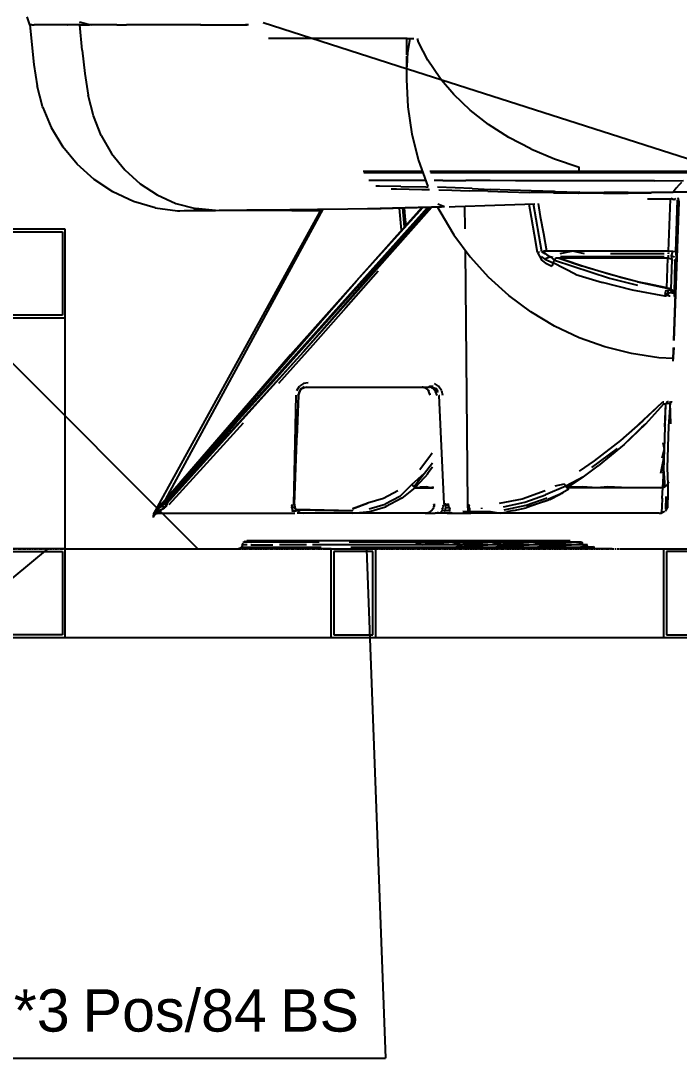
# Model space of a CAD drawing. Header units: millimetres. Extents: x -57554 to 16546, y 2142 to 98430.
# Drawn here: x -46419 to -45677, y 22151 to 23319 of the extents above; entities that cross this region are included whole.
import ezdxf

# ---------------------------------------------------------------- set-up
doc = ezdxf.new("R2010")
doc.units = ezdxf.units.MM
doc.linetypes.add('DXK_LINE_DOT3', pattern=[5.9187, 2.979, -0.9799, 0.9799, -0.9799])
doc.layers.add('S-Z2-A_TEXTUAL_ANNOTATION', color=7, linetype='Continuous')
doc.styles.add('Arial', font='ARIAL.TTF', dxfattribs={"height": 0.2})

msp = doc.modelspace()

# ---------------------------------------------------------------- linework, layer by layer
at = {"color": 2, "linetype": 'Continuous'}
for p, q in [((-46409.3, 23314.7), (-46412.1, 23323.8)), ((-46409.3, 23314.7), (-46404.8, 23270)), ((-46409.3, 23314.7), (-46409, 23314.7)), ((-46409.3, 23314.7), (-46408.7, 23314.7)), ((-46408.7, 23314.7), (-46409, 23314.7)), ((-46407.1, 23314.7), (-46408.7, 23314.7)), ((-46407.1, 23314.7), (-46404.3, 23314.8)), ((-46400.2, 23314.8), (-46404.3, 23314.8)), ((-46394.6, 23314.8), (-46400.2, 23314.8)), ((-46387.3, 23314.8), (-46394.6, 23314.8)), ((-46378.1, 23314.8), (-46387.3, 23314.8)), ((-46366.6, 23314.8), (-46378.1, 23314.8)), ((-46367.1, 23314.8), (-46366.6, 23314.8)), ((-46352.7, 23314.8), (-46366.6, 23314.8)), ((-46342.1, 23314.7), (-46353.1, 23317.9)), ((-46353.1, 23317.9), (-46340.1, 23314.7)), ((-46352.7, 23314.8), (-46342.1, 23314.7)), ((-46350.4, 23286.2), (-46352.7, 23314.8)), ((-46328.6, 23314.7), (-46342.1, 23314.7)), ((-46320.4, 23314.7), (-46328.6, 23314.7)), ((-46311, 23314.7), (-46320.4, 23314.7)), ((-46311.1, 23314.7), (-46311, 23314.7)), ((-46311, 23314.7), (-46300.1, 23314.7)), ((-46287.5, 23314.7), (-46300.1, 23314.7)), ((-46273, 23314.7), (-46287.5, 23314.7)), ((-46256.5, 23314.7), (-46273, 23314.7)), ((-46238.1, 23314.7), (-46256.5, 23314.7)), ((-46217, 23314.7), (-46238.1, 23314.7)), ((-46216.4, 23314.7), (-46217, 23314.7)), ((-46217, 23314.7), (-46192.8, 23314.7)), ((-46192.8, 23314.7), (-46164.4, 23314.7)), ((-46162.9, 23314.7), (-46166.1, 23314.7)), ((-45983.9, 23265), (-46146.4, 23317.1)), ((-46091.8, 23299.6), (-46140.2, 23299.6)), ((-45983.9, 23299.6), (-46091.6, 23299.6)), ((-45984.5, 23299.6), (-45984.5, 23281.1)), ((-45983.5, 23299.6), (-45976.3, 23299.6)), ((-45983, 23284.2), (-45980.7, 23299.6)), ((-45971, 23295.5), (-45972.4, 23299.6)), ((-46350.4, 23286.2), (-46347.3, 23260)), ((-45960.5, 23275), (-45971, 23295.5)), ((-45984.5, 23279.4), (-45984.5, 23265.3)), ((-45983.8, 23267.7), (-45983, 23284.2)), ((-45947.3, 23255.2), (-45960.5, 23275)), ((-46404.8, 23270), (-46401, 23246.2)), ((-45984.5, 23265.2), (-45984.5, 23253.3)), ((-45547.2, 23125.1), (-45983.7, 23264.9)), ((-46347.3, 23260), (-46343.3, 23235.7)), ((-45984.5, 23253.3), (-45983, 23222.4)), ((-45945.2, 23252.7), (-45947.3, 23255.2)), ((-45931.4, 23236.5), (-45945.1, 23252.6)), ((-46394.8, 23222.8), (-46401, 23246.2)), ((-46337.6, 23212.2), (-46343.3, 23235.7)), ((-45913, 23218.9), (-45931.4, 23236.5)), ((-46394.5, 23221.9), (-46394.8, 23222.8)), ((-46394.5, 23221.9), (-46385.1, 23199.1)), ((-45983, 23222.4), (-45978.5, 23191.8)), ((-45892.3, 23202.7), (-45913, 23218.9)), ((-46328.9, 23190.2), (-46337.6, 23212.2)), ((-46385.1, 23199.1), (-46372, 23177.3)), ((-45869.4, 23188), (-45892.3, 23202.7)), ((-46328.9, 23190.2), (-46317, 23169.9)), ((-45978.5, 23191.8), (-45971, 23161.9)), ((-45844.5, 23175), (-45869.4, 23188)), ((-46355.8, 23157.7), (-46372, 23177.3)), ((-46317, 23169.9), (-46302.3, 23151.6)), ((-45844.5, 23175), (-45818, 23163.8)), ((-46336.8, 23140.6), (-46355.8, 23157.7)), ((-45971, 23161.9), (-45960.5, 23132.8)), ((-45818, 23163.8), (-45790.1, 23154.4)), ((-46302.3, 23151.6), (-46285, 23135.9)), ((-45966.6, 23149.6), (-46033.5, 23149.6)), ((-45966, 23148.1), (-46032.6, 23148.1)), ((-45623.6, 23149.6), (-45958.5, 23149.6)), ((-45619, 23148.1), (-45957.8, 23148.1)), ((-45790.1, 23149.6), (-45790.1, 23154.4)), ((-46315.6, 23126.6), (-46336.8, 23140.6)), ((-46285, 23135.9), (-46265.7, 23123.2)), ((-46012.1, 23139.4), (-46027.1, 23139.4)), ((-45991.1, 23139.5), (-46012.1, 23139.4)), ((-45968.3, 23139.4), (-45991.1, 23139.5)), ((-45962.9, 23139.4), (-45968.3, 23139.4)), ((-45943.9, 23139.4), (-45953.5, 23139.4)), ((-45943.9, 23139.4), (-45917.8, 23139.3)), ((-45890.4, 23139.3), (-45917.8, 23139.3)), ((-45861.7, 23139.2), (-45890.4, 23139.3)), ((-45831.9, 23139.1), (-45861.7, 23139.2)), ((-45801.2, 23139.1), (-45831.9, 23139.1)), ((-45769.6, 23139.1), (-45801.2, 23139.1)), ((-45737.6, 23139.2), (-45769.6, 23139.1)), ((-45705.1, 23139.2), (-45737.6, 23139.2)), ((-45705.1, 23139.2), (-45672.4, 23139.3)), ((-45677.4, 23134.5), (-45680.6, 23130.9)), ((-45674.7, 23137.3), (-45677.4, 23134.5)), ((-46292.4, 23115.9), (-46315.6, 23126.6)), ((-46265.7, 23123.2), (-46244.7, 23113.7)), ((-46015, 23133.2), (-46019.1, 23133.2)), ((-45991, 23132.9), (-46015, 23133.2)), ((-46001.8, 23130.1), (-45996.1, 23130)), ((-45996.1, 23130), (-45967.3, 23129.4)), ((-45991, 23132.9), (-45962.8, 23132.2)), ((-45967.3, 23129.4), (-45958.6, 23129.2)), ((-45962.8, 23132.2), (-45960.2, 23132.1)), ((-45960.4, 23132.5), (-45960.5, 23132.8)), ((-45929.7, 23131.1), (-45949.7, 23131.8)), ((-45948.3, 23128.9), (-45933.5, 23128.5)), ((-45933.5, 23128.5), (-45914.2, 23127.9)), ((-45910.8, 23130.3), (-45929.7, 23131.1)), ((-45893.2, 23127.3), (-45914.2, 23127.9)), ((-45910.8, 23130.3), (-45890.3, 23129.5)), ((-45893.2, 23127.3), (-45870.6, 23126.6)), ((-45868.2, 23128.6), (-45890.3, 23129.5)), ((-45870.6, 23126.6), (-45845.9, 23126.1)), ((-45844.1, 23127.7), (-45868.2, 23128.6)), ((-45819.1, 23125.6), (-45845.9, 23126.1)), ((-45817.8, 23127), (-45844.1, 23127.7)), ((-45790.9, 23125.3), (-45823.1, 23127.1)), ((-45819.1, 23125.6), (-45790.9, 23125.3)), ((-45817.8, 23127), (-45790.9, 23125.3)), ((-45817.8, 23127), (-45790, 23126.4)), ((-45790.9, 23125.3), (-45790.4, 23125.3)), ((-45762.5, 23125.3), (-45790.9, 23125.3)), ((-45789.6, 23126.4), (-45790, 23126.4)), ((-45790, 23126.4), (-45762, 23126)), ((-45762.5, 23125.3), (-45735, 23125.4)), ((-45734.7, 23125.9), (-45762, 23126)), ((-45735, 23125.4), (-45708.8, 23125.6)), ((-45734.7, 23125.9), (-45708.7, 23126)), ((-45684.2, 23126), (-45708.8, 23125.6)), ((-45684.2, 23126.3), (-45708.7, 23126)), ((-45708.7, 23126), (-45684.2, 23126.2)), ((-45680.6, 23130.9), (-45684.2, 23126.3)), ((-45646.1, 23127.1), (-45684.2, 23126.3)), ((-45646.1, 23126.9), (-45684.2, 23126)), ((-46268, 23108.8), (-46292.4, 23115.9)), ((-46244.7, 23113.7), (-46222.6, 23107.8)), ((-45949.4, 23113.3), (-45941.7, 23110.3)), ((-45930, 23110.1), (-45885, 23111.6)), ((-45918.6, 23084.9), (-45918.8, 23110.5)), ((-45885, 23111.6), (-45840.2, 23113.2)), ((-45843.9, 23097.7), (-45846.6, 23113)), ((-45832.2, 23059.3), (-45841.6, 23113.2)), ((-45836.4, 23113.4), (-45833.9, 23099.1)), ((-45687.3, 23118.4), (-45712.9, 23118.4)), ((-45688, 23098.9), (-45687.3, 23118.4)), ((-45686.9, 23119.5), (-45683.7, 23118.2)), ((-45686.9, 23119.5), (-45682.5, 23118.1)), ((-45683.7, 23118.2), (-45684.8, 23118.3)), ((-45682.5, 23118.1), (-45683.7, 23118.2)), ((-45683.4, 22959.3), (-45677.9, 23117.2)), ((-45683.1, 22959.3), (-45677.4, 23114.9)), ((-45682.9, 22959.3), (-45677.4, 23114.9)), ((-45682.5, 23118.1), (-45681, 23119.7)), ((-45681.5, 23118), (-45682.5, 23118.1)), ((-45681.2, 23059), (-45679.1, 23117.7)), ((-45679.1, 23117.7), (-45678.2, 23117.4)), ((-45679.1, 23117.7), (-45679, 23117.7)), ((-45679, 23117.7), (-45678.2, 23117.4)), ((-45677.4, 23114.9), (-45678.4, 23119.8)), ((-45677.7, 23115.9), (-45677.8, 23117.1)), ((-46080.8, 23107), (-46269.5, 22764.6)), ((-46269.2, 22765), (-45960.9, 23109.2)), ((-46268, 23108.8), (-46242.7, 23105.4)), ((-46255.9, 22780.6), (-46078.6, 23107.1)), ((-46242.7, 23105.4), (-46240, 23105.4)), ((-46240, 23105.4), (-46232.9, 23105.5)), ((-46225, 23105.5), (-46235.2, 23105.4)), ((-46232.9, 23105.5), (-46221.5, 23105.6)), ((-46211.8, 23105.5), (-46225, 23105.5)), ((-46199.9, 23105.5), (-46222.6, 23107.8)), ((-46221.5, 23105.6), (-46199.9, 23105.5)), ((-46199.9, 23105.5), (-46166.4, 23106.2)), ((-46192.2, 23105.6), (-46195.8, 23105.6)), ((-46169.8, 23105.6), (-46192.2, 23105.6)), ((-46143.7, 23105.5), (-46169.8, 23105.6)), ((-46166.4, 23106.2), (-46143.2, 23106.4)), ((-46164.6, 23106.3), (-46136.1, 23106.5)), ((-46114, 23105.3), (-46143.7, 23105.5)), ((-46143.2, 23106.4), (-46116, 23106.7)), ((-46136.1, 23106.5), (-46103.8, 23106.8)), ((-46136.1, 23106.5), (-46116, 23106.7)), ((-46116, 23106.7), (-46085.1, 23107)), ((-46081.9, 23105.1), (-46114, 23105.3)), ((-46103.8, 23106.8), (-46085.1, 23107)), ((-46100.8, 22946.6), (-45956.1, 23109.4)), ((-45958.1, 23109.3), (-46100.8, 22946.6)), ((-46085.1, 23107), (-46050.7, 23107.4)), ((-46050.7, 23107.4), (-46013.2, 23108.1)), ((-45966.4, 23109.1), (-46041.2, 23026.3)), ((-46041.2, 23026.3), (-45967.4, 23109.1)), ((-46028.6, 23107.9), (-45986.3, 23108.9)), ((-46028.6, 23107.9), (-46013.2, 23108.1)), ((-46027.6, 23033.3), (-45960.8, 23109.2)), ((-46013.2, 23108.1), (-45972.8, 23108.9)), ((-45990.2, 23083.5), (-45992.5, 23108.5)), ((-45986.9, 23087.2), (-45988.8, 23108.6)), ((-45987.3, 23108.6), (-45986.4, 23098.9)), ((-45986.4, 23098.9), (-45985.5, 23088.8)), ((-45986.3, 23108.9), (-45941.7, 23110.1)), ((-45972.8, 23108.9), (-45945.2, 23109.7)), ((-45949.6, 23109.6), (-45947.3, 23104.8)), ((-45947.3, 23104.8), (-45931.4, 23078.3)), ((-45936.7, 23109.9), (-45930, 23110.1)), ((-45833.9, 23099.1), (-45830.4, 23079.7)), ((-45688.6, 23079.3), (-45688, 23098.9)), ((-45840.4, 23078.1), (-45843.9, 23097.7)), ((-46369.5, 23084.6), (-46469.5, 23084.6)), ((-46466.5, 23081.6), (-46372.5, 23081.6)), ((-46372.5, 23081.6), (-46372.5, 22987.6)), ((-46369.5, 22984.6), (-46369.5, 23084.6)), ((-45931.4, 23078.3), (-45913, 23053.5)), ((-45836.9, 23058.5), (-45840.4, 23078.1)), ((-45830.4, 23079.7), (-45826.9, 23060.3)), ((-45689.3, 23059.7), (-45688.6, 23079.3)), ((-45915.7, 22774.2), (-45918.3, 23060.6)), ((-45913, 23053.5), (-45892.3, 23030.6)), ((-45834.6, 23058.9), (-45836.9, 23058.5)), ((-45836.9, 23058.5), (-45832.5, 23050.2)), ((-45833, 23054), (-45828.6, 23051)), ((-45826.9, 23060.3), (-45832.2, 23059.3)), ((-45828.8, 23057.6), (-45832.2, 23059.3)), ((-45832.2, 23059.3), (-45828.1, 23057)), ((-45689.3, 23059.7), (-45830.1, 23059.7)), ((-45828.8, 23057.6), (-45826.4, 23055.6)), ((-45822.5, 23053.6), (-45828.6, 23051)), ((-45826.9, 23060.3), (-45802.3, 23059.7)), ((-45826.4, 23055.6), (-45824.7, 23054.6)), ((-45824.7, 23054.6), (-45822.5, 23053.6)), ((-45819.8, 23052.7), (-45822.5, 23053.6)), ((-45822.5, 23053.6), (-45818, 23049.8)), ((-45816.7, 23052), (-45818, 23049.8)), ((-45690.1, 23052), (-45816.7, 23052)), ((-45779.6, 23040.8), (-45813.1, 23052)), ((-45813.1, 23052), (-45786.3, 23042.8)), ((-45797.1, 23059.7), (-45812, 23056.8)), ((-45694.3, 23053.5), (-45811, 23053.5)), ((-45784, 23056.8), (-45797.1, 23059.7)), ((-45694.4, 23056.8), (-45754.9, 23056.8)), ((-45690.5, 23040.7), (-45690.1, 23052)), ((-45685.2, 23050.6), (-45690.1, 23052)), ((-45689.8, 23054), (-45690, 23052.9)), ((-45689.7, 23055.2), (-45689.8, 23054)), ((-45689.4, 23058.2), (-45689.6, 23056.6)), ((-45684.6, 23059.4), (-45689.3, 23059.7)), ((-45686.1, 23054.7), (-45684.6, 23059.4)), ((-45685.2, 23050.6), (-45686.1, 23054.7)), ((-45686.1, 23054.7), (-45682.8, 23053.3)), ((-45681.2, 23059), (-45684.6, 23059.4)), ((-45679.9, 23058.5), (-45681.2, 23059)), ((-45681.2, 23059), (-45680.8, 23051.3)), ((-45827.7, 23046.3), (-45832.5, 23050.2)), ((-45828.6, 23051), (-45819.5, 23046.6)), ((-45827.7, 23046.3), (-45820.9, 23042.9)), ((-45819.5, 23046.6), (-45820.9, 23042.9)), ((-45819.5, 23046.6), (-45818, 23049.8)), ((-45793.9, 23033.7), (-45819.5, 23046.6)), ((-45818, 23049.8), (-45755.9, 23029.3)), ((-45756.8, 23033.8), (-45786.3, 23042.8)), ((-45745.5, 23030.8), (-45779.6, 23040.8)), ((-45690.9, 23029.5), (-45690.5, 23040.7)), ((-45686.3, 23016.9), (-45685.2, 23050.6)), ((-45680.8, 23051.3), (-45683.4, 23049)), ((-45682.8, 23013.7), (-45681.7, 23047.3)), ((-45681.7, 23047.3), (-45680.8, 23051.3)), ((-45681.7, 23047.3), (-45680.5, 23042.9)), ((-46099.9, 22952), (-46027.6, 23033.3)), ((-46016.5, 23037.4), (-46052.9, 22996.1)), ((-45869.4, 23009.8), (-45892.3, 23030.6)), ((-45793.9, 23033.7), (-45763.6, 23024.6)), ((-45724.5, 23025.4), (-45756.8, 23033.8)), ((-45755.9, 23029.3), (-45724.2, 23021.4)), ((-45745.5, 23030.8), (-45716.8, 23023.8)), ((-45691.2, 23018.3), (-45690.9, 23029.5)), ((-46269.4, 22764.7), (-46041.2, 23026.3)), ((-46041.2, 23026.3), (-46115.3, 22943)), ((-45729.8, 23016.1), (-45763.6, 23024.6)), ((-45714.8, 23023.4), (-45724.5, 23025.4)), ((-45724.5, 23025.4), (-45691.2, 23018.3)), ((-45691.1, 23018.6), (-45714.5, 23023.3)), ((-45691.6, 23017.3), (-45691.1, 23018.6)), ((-45691.6, 23017.3), (-45691.5, 23017.5)), ((-45691.5, 23017.5), (-45691.2, 23018.3)), ((-45688.7, 23017.9), (-45691.2, 23018.3)), ((-45686.3, 23016.9), (-45688.7, 23017.9)), ((-45686.9, 23016.3), (-45688.7, 23017.9)), ((-45686.9, 23016.3), (-45686.3, 23016.9)), ((-45684.3, 23015.5), (-45686.3, 23016.9)), ((-45844.5, 22991.4), (-45869.4, 23009.8)), ((-45693.4, 23009.3), (-45729.8, 23016.1)), ((-45691.9, 23009.3), (-45693.4, 23009.3)), ((-45693.1, 23011.1), (-45692.9, 23012.4)), ((-45693.1, 23011.1), (-45692.9, 23012)), ((-45692.8, 23012.9), (-45692.9, 23012.4)), ((-45692.9, 23012), (-45692.8, 23012.9)), ((-45692.9, 23012.4), (-45692.9, 23012)), ((-45692.9, 23012.4), (-45691.9, 23009.3)), ((-45692.5, 23009.3), (-45692.9, 23012.4)), ((-45692.8, 23012.9), (-45692.3, 23015.1)), ((-45690.5, 23009.2), (-45692.8, 23012.9)), ((-45692, 23016), (-45692.3, 23015.1)), ((-45692.3, 23015.1), (-45690.2, 23015.8)), ((-45692.3, 23015.1), (-45692.2, 23015.4)), ((-45692.2, 23015.4), (-45692, 23016)), ((-45690.2, 23015.8), (-45690.5, 23009.2)), ((-45690.5, 23009.2), (-45689, 23012.7)), ((-45690.2, 23015.8), (-45686.9, 23016.3)), ((-45689, 23012.7), (-45690.2, 23015.8)), ((-45687.7, 23009.1), (-45689.1, 23009.2)), ((-45685.6, 23013), (-45689, 23012.7)), ((-45685.6, 23013), (-45686.9, 23016.3)), ((-45685.6, 23013), (-45683.1, 23012.7)), ((-45682.8, 23013.7), (-45684.3, 23015.5)), ((-45683.1, 23012.7), (-45684.3, 23015.5)), ((-45683.3, 23009.1), (-45682.6, 23009.2)), ((-45683.3, 23009.1), (-45682.8, 23009.2)), ((-45683.1, 23012.7), (-45682.8, 23013.7)), ((-45683.1, 23012.7), (-45682.8, 23009.2)), ((-45681.9, 23011.5), (-45682.8, 23013.7)), ((-45682.8, 23009.2), (-45682.8, 23013.7)), ((-45682.8, 23009.2), (-45682.6, 23009.2)), ((-45682.3, 23012.4), (-45681.9, 23011.5)), ((-45681.9, 23011.5), (-45681.7, 23010.4)), ((-45681.8, 23009.3), (-45681.6, 23009.3)), ((-45681.6, 23009.3), (-45681.7, 23010.4)), ((-45681.7, 23009.3), (-45681.6, 23009.3)), ((-46052.9, 22996.1), (-46090.3, 22953.9)), ((-46469.5, 22984.6), (-46369.5, 22984.6)), ((-46372.5, 22987.6), (-46466.5, 22987.6)), ((-46369.5, 22724.6), (-46369.5, 22984.6)), ((-45818, 22975.5), (-45844.5, 22991.4)), ((-45790.1, 22962.3), (-45818, 22975.5)), ((-45761, 22951.9), (-45790.1, 22962.3)), ((-46269.2, 22765), (-46099.9, 22952)), ((-46099.9, 22952), (-46137.6, 22910)), ((-46090.3, 22953.9), (-46129, 22910.6)), ((-45731, 22944.4), (-45761, 22951.9)), ((-45684.2, 22935.9), (-45683.7, 22951)), ((-45683.8, 22938.2), (-45683.4, 22951.2)), ((-45683.6, 22940.3), (-45683.2, 22951.4)), ((-46115.3, 22943), (-46269.4, 22764.7)), ((-46258.7, 22777.3), (-46115.3, 22943)), ((-46100.8, 22946.6), (-46255.6, 22776.7)), ((-46254.6, 22776.1), (-46100.8, 22946.6)), ((-45700.4, 22939.8), (-45731, 22944.4)), ((-45684.1, 22939), (-45700.4, 22939.8)), ((-46095.6, 22911.7), (-46100.8, 22910.7)), ((-46176.5, 22866.8), (-46137.6, 22910)), ((-46108.3, 22903), (-46105.3, 22907.6)), ((-46106.7, 22897.3), (-46103.4, 22905)), ((-46105.8, 22901.5), (-46106.7, 22897.3)), ((-46106.5, 22897.2), (-46103.4, 22905)), ((-46103.4, 22905), (-46105.8, 22901.5)), ((-46100.8, 22910.7), (-46105.3, 22907.6)), ((-46104, 22903.5), (-46103.7, 22903.8)), ((-46103.7, 22903.8), (-46102.8, 22904.6)), ((-46100.1, 22907.3), (-46103.4, 22905)), ((-46101.9, 22905.3), (-46102.8, 22904.6)), ((-46101.9, 22905.3), (-46100.1, 22907.3)), ((-46097.1, 22906.6), (-46101.9, 22905.3)), ((-46097.3, 22906.6), (-45960, 22906.6)), ((-45965.9, 22906.5), (-45967.1, 22906.6)), ((-45967.1, 22906.6), (-45963.7, 22905.8)), ((-45967, 22906.5), (-45964.8, 22906.2)), ((-45966.9, 22906.6), (-45965.9, 22906.5)), ((-45963.7, 22905.8), (-45964.8, 22906.2)), ((-45963.7, 22905.8), (-45962.6, 22905.3)), ((-45962.6, 22905.3), (-45961.6, 22904.6)), ((-45961.6, 22904.6), (-45960.7, 22903.8)), ((-45959.9, 22902.9), (-45960.7, 22903.8)), ((-45958.1, 22897.6), (-45960.4, 22903.5)), ((-45959.2, 22901.9), (-45959.9, 22902.9)), ((-45959.3, 22907), (-45959.5, 22906.7)), ((-45959.5, 22906.7), (-45958.8, 22906.5)), ((-45959.1, 22907.3), (-45959.3, 22907)), ((-45959.1, 22907.3), (-45958.9, 22907.6)), ((-45954.4, 22904.6), (-45959.1, 22907.3)), ((-45958.8, 22906.5), (-45959.1, 22907.3)), ((-45959.1, 22907.3), (-45951.3, 22905)), ((-45954.8, 22907.3), (-45958.9, 22907.6)), ((-45958.9, 22907.6), (-45951.3, 22905)), ((-45954.4, 22904.6), (-45951.3, 22905)), ((-45953.5, 22903.8), (-45954.4, 22904.6)), ((-45952.7, 22902.9), (-45953.5, 22903.8)), ((-45948.6, 22907.6), (-45953.1, 22910.7)), ((-45952, 22901.9), (-45952.7, 22902.9)), ((-45950.2, 22897.1), (-45952, 22901.9)), ((-45952, 22901.9), (-45948.9, 22901.5)), ((-45948.9, 22901.5), (-45951.3, 22905)), ((-45945.4, 22903), (-45948.6, 22907.6)), ((-45945.4, 22903), (-45944, 22897.5)), ((-46111.6, 22774.6), (-46108.9, 22897.5)), ((-46110.8, 22774.9), (-46106.3, 22897.2)), ((-46108, 22850.1), (-46106.2, 22897.2)), ((-46107, 22897.3), (-46106.7, 22897.3)), ((-46106.7, 22897.3), (-46107, 22897.3)), ((-46106.5, 22897.2), (-46106.7, 22897.3)), ((-46106.3, 22897.2), (-46106.5, 22897.2)), ((-46106.2, 22897.2), (-46106.3, 22897.6)), ((-46106.2, 22897.2), (-46106.3, 22897.2)), ((-45958, 22898.3), (-45958.3, 22899.6)), ((-45947.9, 22897.3), (-45947.8, 22897.3)), ((-45942.4, 22775), (-45947.9, 22897.3)), ((-45947.9, 22897.3), (-45947.3, 22897.3)), ((-45947.8, 22897.3), (-45947.3, 22897.3)), ((-45722.8, 22864.8), (-45696.6, 22889.5)), ((-45696.6, 22889.5), (-45718.3, 22868.7)), ((-45695.7, 22888.7), (-45696.6, 22889.5)), ((-45696.1, 22890.2), (-45695.2, 22890.2)), ((-45696.1, 22890.2), (-45694.6, 22890.2)), ((-45695.7, 22888.7), (-45694.8, 22888)), ((-45695.2, 22890.2), (-45694.6, 22890.2)), ((-45690.9, 22889.5), (-45691.8, 22890.1)), ((-45691.8, 22890.1), (-45691.6, 22890.1)), ((-45691.8, 22890.1), (-45690.6, 22890.1)), ((-45691.6, 22890.1), (-45690.6, 22890.1)), ((-45690.9, 22889.5), (-45690.3, 22888.2)), ((-45690.6, 22890.1), (-45690.4, 22890.1)), ((-45689.4, 22890.1), (-45690.6, 22890.1)), ((-45690.3, 22888.2), (-45688.4, 22888.6)), ((-45687.7, 22888.8), (-45689.4, 22862.8)), ((-45688.3, 22890.1), (-45687.8, 22890.1)), ((-45688.3, 22890.1), (-45687.5, 22890.1)), ((-45687.8, 22890.1), (-45687.5, 22890.1)), ((-45687, 22889.1), (-45687.7, 22888.8)), ((-45687.7, 22888.8), (-45687.5, 22888.9)), ((-45686.7, 22865.3), (-45687.7, 22888.8)), ((-45687.5, 22888.9), (-45687.4, 22889)), ((-45687.5, 22888.9), (-45687.4, 22888.9)), ((-45686.1, 22889.6), (-45687.4, 22888.9)), ((-45687.4, 22888.9), (-45687, 22889.1)), ((-45686.5, 22889.3), (-45687, 22889.1)), ((-45686.7, 22890.1), (-45686.2, 22890.2)), ((-45686.7, 22890.1), (-45686.5, 22890.1)), ((-45686.5, 22890.1), (-45686.2, 22890.2)), ((-45686.1, 22889.6), (-45686.5, 22889.3)), ((-45685.9, 22890.2), (-45685.8, 22890.3)), ((-45685.9, 22890), (-45685.8, 22890.3)), ((-45685.9, 22890.2), (-45685.8, 22890.3)), ((-45685.9, 22890), (-45685.8, 22890.2)), ((-45685.8, 22890.2), (-45685.8, 22890.3)), ((-45715, 22865.4), (-45694.8, 22888)), ((-45694.8, 22888), (-45692.5, 22888)), ((-45694.2, 22888), (-45692.7, 22888)), ((-45692.7, 22888), (-45693.5, 22862.6)), ((-45693.5, 22861.8), (-45692.5, 22888)), ((-45692.5, 22888), (-45692.7, 22888)), ((-45690.3, 22888.2), (-45692.5, 22888)), ((-45692.5, 22888), (-45692.1, 22888.1)), ((-46176.5, 22866.8), (-46256.6, 22777.3)), ((-46255.6, 22776.7), (-46176.5, 22866.8)), ((-46168.8, 22866.2), (-46210, 22820.8)), ((-45718.3, 22868.7), (-45743.4, 22846.5)), ((-45739.4, 22842), (-45715, 22865.4)), ((-45719.5, 22861.4), (-45715, 22865.4)), ((-45719.5, 22861.4), (-45739.4, 22842)), ((-45693.5, 22861.8), (-45694.3, 22836.9)), ((-45689.4, 22862.8), (-45691, 22815.8)), ((-45743.4, 22846.5), (-45773.1, 22823.5)), ((-45739.4, 22842), (-45768.6, 22817.9)), ((-45695.9, 22844.4), (-45694.3, 22836.9)), ((-45955.8, 22832.3), (-45957.5, 22829.5)), ((-45775.7, 22816), (-45746.9, 22837.7)), ((-45694.3, 22836.9), (-45696.9, 22826.6)), ((-45694.3, 22836.9), (-45695.1, 22813.2)), ((-46257.7, 22777.4), (-46216.5, 22822.7)), ((-46210, 22820.8), (-46252.4, 22774.2)), ((-45957.5, 22829.5), (-45969.6, 22813.6)), ((-45964.3, 22809.6), (-45955.4, 22821.2)), ((-45773.1, 22823.5), (-45790, 22811.8)), ((-45698.1, 22809.8), (-45694.7, 22826.8)), ((-45978.8, 22796.8), (-45964.3, 22809.6)), ((-45976.3, 22794.3), (-45964.3, 22809.6)), ((-45974.1, 22794.5), (-45960, 22809.8)), ((-45955.2, 22816.5), (-45961.3, 22808.5)), ((-45785.3, 22805.6), (-45768.6, 22817.9)), ((-45695.1, 22813.2), (-45696, 22793.6)), ((-45695.3, 22810), (-45695.1, 22813.2)), ((-45695.1, 22813.2), (-45695.1, 22814.1)), ((-45695.1, 22814.1), (-45693.6, 22794.3)), ((-45693.6, 22794.3), (-45695.1, 22813.2)), ((-45691, 22815.8), (-45690.3, 22796.8)), ((-45978.8, 22796.8), (-45992.1, 22783.6)), ((-45976.3, 22794.3), (-45978.8, 22796.8)), ((-45805.1, 22795.1), (-45828, 22785.3)), ((-45806.8, 22797.5), (-45817.5, 22795)), ((-45805.1, 22795.1), (-45806.8, 22797.5)), ((-45785.3, 22805.6), (-45805.1, 22795.1)), ((-45803.8, 22793.6), (-45805.1, 22795.1)), ((-45805.1, 22795.1), (-45803.6, 22793.3)), ((-45803.6, 22793.3), (-45785.3, 22805.6)), ((-45693.6, 22794.3), (-45690.3, 22796.8)), ((-45690.3, 22796.8), (-45689, 22800.1)), ((-45690.3, 22796.8), (-45690.1, 22786.1)), ((-45994.6, 22789.9), (-46010.6, 22781.2)), ((-45992.1, 22783.6), (-46008.7, 22774.8)), ((-45975.4, 22793.3), (-45989.9, 22781.5)), ((-45976.3, 22794.3), (-45975.4, 22793.3)), ((-45976.3, 22794.3), (-45975.2, 22793.3)), ((-45975.4, 22793.3), (-45975.2, 22793.3)), ((-45969.2, 22793.3), (-45975.4, 22793.3)), ((-45975.2, 22793.3), (-45974.1, 22794.5)), ((-45975.2, 22793.3), (-45975, 22793.3)), ((-45975.2, 22793.3), (-45975, 22793.3)), ((-45975, 22793.3), (-45970.3, 22793.3)), ((-45975, 22793.3), (-45969.2, 22793.3)), ((-45962.7, 22793.3), (-45969.5, 22794.4)), ((-45969.5, 22794.4), (-45962.2, 22794.4)), ((-45969.2, 22793.3), (-45969.5, 22794.4)), ((-45969.2, 22793.3), (-45954.3, 22793.3)), ((-45958.5, 22793.3), (-45962.2, 22794.4)), ((-45954.4, 22794), (-45958.5, 22793.3)), ((-45828.5, 22789.7), (-45854.3, 22780.5)), ((-45851.3, 22777.1), (-45828, 22785.3)), ((-45824.6, 22780.4), (-45808.5, 22787.7)), ((-45811.6, 22785.9), (-45824.6, 22780.4)), ((-45823.2, 22780), (-45811.6, 22785.9)), ((-45801.8, 22791.8), (-45811.6, 22785.9)), ((-45803.6, 22793.3), (-45803.8, 22793.6)), ((-45803.6, 22793.3), (-45801.8, 22791.8)), ((-45698.3, 22793.3), (-45803.6, 22793.3)), ((-45801.9, 22794.5), (-45786.6, 22794.4)), ((-45769.8, 22793.3), (-45786.6, 22794.4)), ((-45758.3, 22794.4), (-45769.8, 22793.3)), ((-45734.5, 22793.3), (-45758.3, 22794.4)), ((-45695.9, 22793.4), (-45734.5, 22793.3)), ((-45698.3, 22793.3), (-45695.9, 22793.4)), ((-45695.9, 22793.3), (-45698.3, 22793.3)), ((-45696.4, 22781.5), (-45695.9, 22793.3)), ((-45696, 22793.6), (-45693.6, 22794.3)), ((-45695.9, 22793.4), (-45693.6, 22794.3)), ((-45693.6, 22794.3), (-45695.9, 22793.3)), ((-45695.9, 22793.4), (-45695.9, 22793.6)), ((-45692.3, 22783.4), (-45692.8, 22769.2)), ((-45690.1, 22786.1), (-45690.6, 22772.4)), ((-46268.7, 22765.5), (-46261.3, 22773.5)), ((-46263.1, 22772.2), (-46266.4, 22768.3)), ((-46261.3, 22773.5), (-46265.2, 22769.3)), ((-46262.4, 22776.2), (-46265.1, 22770.8)), ((-46265.1, 22770.8), (-46261.7, 22775.8)), ((-46262.6, 22776.3), (-46262.8, 22776.4)), ((-46262.4, 22776.2), (-46262.6, 22776.3)), ((-46262.2, 22771.3), (-46256.6, 22777.3)), ((-46255.6, 22776.7), (-46262.2, 22771.3)), ((-46255.8, 22771.7), (-46262.2, 22771.3)), ((-46261.2, 22775.6), (-46261.7, 22775.8)), ((-46261.7, 22775.8), (-46261, 22774.6)), ((-46261.3, 22773.5), (-46257.7, 22777.4)), ((-46257.7, 22770.4), (-46255.8, 22771.7)), ((-46255.8, 22771.7), (-46255.6, 22776.7)), ((-46254.6, 22776.1), (-46255.8, 22771.7)), ((-46114.1, 22772.9), (-46113.5, 22774.3)), ((-46113.5, 22774.3), (-46114, 22771.7)), ((-46114, 22771.7), (-46110.6, 22770.9)), ((-46113.8, 22770.5), (-46114, 22771.7)), ((-46111.3, 22774.7), (-46111.6, 22774.6)), ((-46111.6, 22774.6), (-46111.3, 22774.7)), ((-46111, 22774.2), (-46110.8, 22774.9)), ((-46110.6, 22771.3), (-46111, 22774.8)), ((-46110.9, 22774.8), (-46111, 22774.8)), ((-46111, 22774.8), (-46110.6, 22770.9)), ((-46110.8, 22774.9), (-46110.9, 22774.8)), ((-46028.1, 22775.9), (-46045.5, 22769.4)), ((-46045.5, 22769.4), (-46028.5, 22775.8)), ((-46010.6, 22781.2), (-46028.5, 22775.8)), ((-46027.4, 22766.3), (-46008.3, 22771.8)), ((-46026.8, 22769.4), (-46008.7, 22774.8)), ((-45989.9, 22781.5), (-46008.3, 22771.8)), ((-46008.3, 22771.8), (-46007.6, 22772.1)), ((-45990.4, 22781.2), (-45989.9, 22781.5)), ((-45953.9, 22771.3), (-45953.5, 22774.2)), ((-45953.6, 22772.4), (-45953.9, 22771.1)), ((-45953.4, 22773.7), (-45953.7, 22774.9)), ((-45953.4, 22773.7), (-45953.6, 22772.4)), ((-45953.4, 22775.1), (-45953.4, 22773.7)), ((-45943.2, 22772.4), (-45943.6, 22771.1)), ((-45943.2, 22772.4), (-45943, 22773.7)), ((-45943, 22773.7), (-45940.4, 22774.7)), ((-45941.5, 22774.8), (-45942, 22774.9)), ((-45940.9, 22774.8), (-45941.5, 22774.8)), ((-45940.4, 22774.7), (-45940.9, 22774.8)), ((-45940.4, 22774.7), (-45940.7, 22770.9)), ((-45940.4, 22774.7), (-45939.8, 22774.6)), ((-45939.8, 22774.6), (-45940.4, 22774.7)), ((-45936.2, 22770.5), (-45939.1, 22774.5)), ((-45938.5, 22774.4), (-45939.1, 22774.5)), ((-45939.1, 22774.5), (-45936.5, 22772.9)), ((-45937.8, 22774.4), (-45938.5, 22774.4)), ((-45937.1, 22774.3), (-45937.8, 22774.4)), ((-45936.5, 22774.2), (-45937.1, 22774.3)), ((-45915.7, 22772.9), (-45915.2, 22774.2)), ((-45915.7, 22772.9), (-45915.7, 22774.2)), ((-45915.6, 22771.7), (-45915.7, 22772.9)), ((-45915.4, 22770.5), (-45915.6, 22771.7)), ((-45915.2, 22774.2), (-45914.9, 22774.2)), ((-45915.2, 22774.2), (-45914.6, 22774.2)), ((-45914.9, 22774.2), (-45914.6, 22774.2)), ((-45914.6, 22774.2), (-45914, 22772.9)), ((-45914.6, 22774.2), (-45914.1, 22774.2)), ((-45914, 22772.9), (-45914.1, 22774.2)), ((-45914, 22771.7), (-45914, 22772.9)), ((-45913.9, 22770.5), (-45914, 22771.7)), ((-45854.3, 22780.5), (-45880.3, 22775.4)), ((-45875.5, 22771.9), (-45851.3, 22777.1)), ((-45874.5, 22768.4), (-45849.9, 22773.7)), ((-45823.2, 22780), (-45850, 22770.5)), ((-45849.9, 22773.7), (-45826.1, 22782.1)), ((-45848.6, 22771.9), (-45824.1, 22779.7)), ((-45696.9, 22771.8), (-45697.2, 22766.2)), ((-45696.4, 22781.5), (-45696.9, 22771.8)), ((-45696.4, 22781.2), (-45696.4, 22781.5)), ((-45690.6, 22770.9), (-45690.3, 22771.8)), ((-45690.3, 22771.7), (-45690.1, 22772.3)), ((-45690.2, 22772.2), (-45690, 22773.2)), ((-46269.8, 22759.8), (-46269.7, 22760.4)), ((-46269.8, 22759.8), (-46269.7, 22760.4)), ((-46269.7, 22760.4), (-46269.5, 22764.6)), ((-46269.7, 22760.5), (-46268.2, 22763.2)), ((-46269.7, 22760.5), (-46268.9, 22762.3)), ((-46269.7, 22761.2), (-46269.6, 22762)), ((-46269.7, 22760.4), (-46269.7, 22761.2)), ((-46269.7, 22760.4), (-46269.5, 22761.1)), ((-46269.7, 22760.4), (-46269.5, 22761.1)), ((-46269.5, 22764.6), (-46269.4, 22764.6)), ((-46269.4, 22764.6), (-46269.2, 22764.9)), ((-46269.2, 22765.1), (-46268.1, 22766.2)), ((-46268.1, 22766.2), (-46269.2, 22765.1)), ((-46269.2, 22764.9), (-46268.7, 22765.5)), ((-46269, 22762.2), (-46268.1, 22764.2)), ((-46269, 22762.2), (-46268.6, 22762.7)), ((-46269, 22762.2), (-46268.7, 22762.7)), ((-46267.3, 22766.4), (-46268.7, 22765.5)), ((-46268.1, 22764.2), (-46268.7, 22765.5)), ((-46268.6, 22762.7), (-46268.2, 22763.2)), ((-46265, 22764.5), (-46268.2, 22763.2)), ((-46268.2, 22763.2), (-46268.1, 22764.2)), ((-46268.2, 22763.2), (-46267.7, 22763.6)), ((-46268.1, 22766.3), (-46265.1, 22770.8)), ((-46267.7, 22767.8), (-46268.1, 22766.3)), ((-46267.7, 22767.8), (-46268.1, 22766.2)), ((-46267.3, 22766.4), (-46268.1, 22764.2)), ((-46268.1, 22766.2), (-46268.1, 22766.3)), ((-46264, 22765.4), (-46268.1, 22764.2)), ((-46267.8, 22766), (-46262.2, 22771.3)), ((-46267.7, 22763.6), (-46267.2, 22763.9)), ((-46267.3, 22766.4), (-46261.7, 22767.7)), ((-46265.5, 22766.8), (-46267.3, 22766.4)), ((-46266.4, 22768.3), (-46266.6, 22768)), ((-46259.7, 22769), (-46266.1, 22766.7)), ((-46266, 22764.4), (-46264.4, 22764.8)), ((-46266, 22764.4), (-46265.4, 22764.5)), ((-46261.7, 22767.7), (-46265.5, 22766.8)), ((-46265.5, 22766.8), (-46264, 22765.4)), ((-46265.4, 22764.5), (-46264.8, 22764.6)), ((-46264.8, 22764.6), (-46110.7, 22764.6)), ((-46264.4, 22764.8), (-46264, 22765.4)), ((-46264.4, 22764.8), (-46264, 22765.4)), ((-46264, 22765.4), (-46264, 22765.4)), ((-46263.6, 22766.5), (-46261.7, 22767.7)), ((-46261.7, 22767.7), (-46259.7, 22769)), ((-46257.7, 22770.4), (-46259.7, 22769)), ((-46113.8, 22770.5), (-46113.6, 22769.4)), ((-46113.6, 22769.4), (-46113.4, 22768.3)), ((-46113.4, 22768.3), (-46113.1, 22767.4)), ((-46112.7, 22766.5), (-46113.1, 22767.4)), ((-46113.1, 22767.4), (-46113, 22767.1)), ((-46113.1, 22767.4), (-46110.3, 22767.2)), ((-46108.5, 22767.4), (-46113.1, 22767.4)), ((-46112.7, 22766.5), (-46113, 22767.1)), ((-46112, 22765.3), (-46111.6, 22764.9)), ((-46112, 22765.3), (-46111.7, 22765)), ((-46111.7, 22765), (-46111.6, 22764.9)), ((-46110.6, 22771.3), (-46110.5, 22771.1)), ((-46110.5, 22771.1), (-46110.6, 22771.3)), ((-46110.6, 22770.9), (-46108.5, 22767.4)), ((-46110, 22769.9), (-46110.5, 22771.1)), ((-46110.3, 22767.2), (-46108.5, 22767.4)), ((-46107.9, 22767.5), (-46110, 22769.9)), ((-46045.5, 22767.4), (-46109.2, 22768.9)), ((-46108.8, 22768.5), (-46045.5, 22767.4)), ((-46107.9, 22767.5), (-46104.4, 22765.2)), ((-46107.8, 22765.1), (-46105.3, 22765.2)), ((-45963.6, 22764.6), (-46105.7, 22764.6)), ((-46105.3, 22765.2), (-46104.4, 22765.2)), ((-46104.4, 22765.2), (-46100.8, 22764.6)), ((-46045.5, 22767.4), (-46045.5, 22768.3)), ((-46045.5, 22767.6), (-46045.5, 22768.3)), ((-46045.5, 22767.4), (-46045.5, 22767.6)), ((-46045.5, 22764.6), (-46025.5, 22766.5)), ((-46045.5, 22765.3), (-46045.5, 22764.9)), ((-46045.5, 22764.9), (-46045.5, 22764.6)), ((-46045.5, 22764.6), (-46045.5, 22764.6)), ((-45960, 22765.2), (-45963.6, 22764.6)), ((-45963.6, 22764.6), (-45961.5, 22764.6)), ((-45963.6, 22764.6), (-45961.5, 22764.6)), ((-45963.6, 22764.6), (-45962.7, 22764.6)), ((-45962.7, 22764.6), (-45952.4, 22764.6)), ((-45959, 22765.4), (-45960.2, 22764.9)), ((-45956.5, 22767.5), (-45960, 22765.2)), ((-45959.2, 22765.3), (-45959, 22765.4)), ((-45956.5, 22767.5), (-45954.5, 22769.9)), ((-45954.5, 22769.9), (-45953.9, 22771.1)), ((-45938.9, 22764.6), (-45952.4, 22764.6)), ((-45948.7, 22765.4), (-45949.9, 22764.9)), ((-45944.1, 22767.5), (-45946.6, 22765.2)), ((-45946.6, 22765.2), (-45943.1, 22765.2)), ((-45944.1, 22769.9), (-45944.7, 22768.7)), ((-45944.7, 22768.7), (-45944.1, 22767.5)), ((-45944.7, 22768.7), (-45941.6, 22767.4)), ((-45943.6, 22771.1), (-45944.1, 22769.9)), ((-45943.1, 22765.2), (-45938.7, 22765.1)), ((-45940.7, 22770.9), (-45941.6, 22767.4)), ((-45941.6, 22767.4), (-45935.8, 22768.3)), ((-45940.7, 22770.9), (-45936.2, 22770.5)), ((-45933.1, 22764.6), (-45938.9, 22764.6)), ((-45938.9, 22764.6), (-45933.1, 22764.6)), ((-45938.6, 22767.2), (-45935.8, 22768.3)), ((-45936.2, 22770.5), (-45936, 22769.4)), ((-45935.8, 22768.3), (-45936, 22769.4)), ((-45935.3, 22767.1), (-45935.5, 22767.4)), ((-45935.1, 22766.5), (-45935.5, 22767.4)), ((-45935.1, 22766.5), (-45935.3, 22767.1)), ((-45934.4, 22765.3), (-45934.1, 22765)), ((-45934.4, 22765.3), (-45933.9, 22764.9)), ((-45934.1, 22765), (-45933.9, 22764.9)), ((-45933.1, 22764.6), (-45912.3, 22764.6)), ((-45914.5, 22765.4), (-45921.2, 22766.5)), ((-45921.2, 22766.5), (-45889.9, 22766.5)), ((-45915.4, 22770.5), (-45915.2, 22769.4)), ((-45915, 22768.3), (-45915.2, 22769.4)), ((-45914.7, 22767.4), (-45915, 22768.3)), ((-45914.1, 22767.2), (-45914.7, 22770.4)), ((-45914.4, 22766.5), (-45914.7, 22767.4)), ((-45914.7, 22767.3), (-45914.7, 22767.4)), ((-45914.4, 22766.5), (-45914.7, 22767.3)), ((-45914.3, 22766.5), (-45914.4, 22766.5)), ((-45914.1, 22767.2), (-45913.7, 22768.3)), ((-45913.4, 22766.5), (-45914.1, 22767.2)), ((-45913.8, 22766.5), (-45914.1, 22767.2)), ((-45913.9, 22770.5), (-45913.8, 22769.4)), ((-45913.8, 22769.4), (-45913.7, 22768.3)), ((-45913.7, 22768.3), (-45913.5, 22767.4)), ((-45913.6, 22765.3), (-45913.7, 22765.4)), ((-45913.6, 22765.3), (-45913.2, 22764.9)), ((-45913.5, 22765.2), (-45913.6, 22765.3)), ((-45913.5, 22767.3), (-45913.5, 22767.4)), ((-45913.4, 22766.5), (-45913.5, 22767.4)), ((-45913.5, 22767.3), (-45913.4, 22766.5)), ((-45913.2, 22764.9), (-45913.5, 22765.2)), ((-45913.4, 22766.5), (-45913.4, 22766.5)), ((-45913.3, 22766.5), (-45913.4, 22766.5)), ((-45913.4, 22765.4), (-45913.2, 22765.2)), ((-45913.2, 22765.2), (-45913.3, 22765.4)), ((-45913.2, 22765.3), (-45913.2, 22765.2)), ((-45913.2, 22765.2), (-45913.2, 22765.3)), ((-45912.3, 22764.6), (-45913.2, 22765.2)), ((-45912.8, 22764.6), (-45913.2, 22765.2)), ((-45913.2, 22765.2), (-45913.2, 22764.9)), ((-45913.2, 22764.9), (-45912.8, 22764.6)), ((-45912.9, 22765.2), (-45913, 22765.3)), ((-45912.8, 22764.9), (-45913, 22765.3)), ((-45912.8, 22764.9), (-45912.9, 22765.2)), ((-45912.8, 22764.6), (-45912.3, 22764.6)), ((-45699.9, 22764.6), (-45912.3, 22764.6)), ((-45900.2, 22770.5), (-45900.1, 22769.4)), ((-45899.7, 22766.5), (-45899.8, 22767.4)), ((-45899.7, 22766.6), (-45899.8, 22767.4)), ((-45889.9, 22766.5), (-45878.7, 22764.6)), ((-45878.7, 22764.6), (-45868.2, 22766.5)), ((-45863.7, 22767.5), (-45871.7, 22766.3)), ((-45863.7, 22767.5), (-45850, 22770.5)), ((-45699.9, 22764.6), (-45742.6, 22764.6)), ((-45699.9, 22764.6), (-45697.2, 22764.6)), ((-45699.9, 22764.6), (-45698.6, 22764.6)), ((-45698.6, 22764.6), (-45697.3, 22764.9)), ((-45697.3, 22765.2), (-45697.2, 22766.2)), ((-45696.1, 22765.3), (-45697.3, 22764.9)), ((-45697.2, 22764.6), (-45697.3, 22764.9)), ((-45696.4, 22765.4), (-45697.2, 22766.2)), ((-45697.2, 22764.6), (-45696.1, 22765.3)), ((-45697.2, 22764.6), (-45697.2, 22764.9)), ((-45696.2, 22765.4), (-45696.2, 22767.1)), ((-45696.2, 22765.2), (-45696.1, 22765.3)), ((-45696.1, 22765.3), (-45695.7, 22765.5)), ((-45695.6, 22765.6), (-45694.5, 22766.2)), ((-45695.2, 22765.7), (-45695, 22765.8)), ((-45695, 22765.8), (-45693.9, 22766.5)), ((-45693.9, 22766.5), (-45693.6, 22766.8)), ((-45693.5, 22766.9), (-45693.3, 22767)), ((-45692.9, 22767.4), (-45692, 22768.3)), ((-45692, 22768.3), (-45691.8, 22768.7)), ((-45691.8, 22768.6), (-45691.4, 22769.3)), ((-45691.3, 22769.4), (-45691.5, 22769.1)), ((-45691.1, 22769.8), (-45691.3, 22769.4)), ((-45691.1, 22769.7), (-45690.8, 22770.5)), ((-45690.7, 22770.5), (-45690.8, 22770.3)), ((-45690.5, 22771), (-45690.7, 22770.5)), ((-45690.7, 22770.5), (-45690.7, 22770.6)), ((-46174.5, 22724.6), (-46173, 22724.9)), ((-46173.9, 22724.6), (-46173.3, 22724.7)), ((-46173.8, 22724.7), (-46171.1, 22725.9)), ((-46173.3, 22724.7), (-46172.7, 22724.9)), ((-46172.7, 22724.9), (-46172.3, 22725)), ((-46172.3, 22725.1), (-46172, 22725.2)), ((-46171.9, 22725.3), (-46171.5, 22725.6)), ((-46171.6, 22725.5), (-46170.8, 22726)), ((-46171.1, 22725.8), (-46170.3, 22727.1)), ((-46171.1, 22725.8), (-46170.7, 22726.3)), ((-46171.1, 22725.8), (-46170.9, 22726)), ((-46170.9, 22726), (-46170.7, 22726.3)), ((-46170.8, 22726), (-46170.3, 22726.8)), ((-46080.9, 22726), (-46170.8, 22726)), ((-46170.3, 22726.8), (-46170, 22727.3)), ((-46170.2, 22727.2), (-46169.7, 22728.1)), ((-46170, 22727.3), (-46169.9, 22727.6)), ((-46169.8, 22727.9), (-46169.2, 22729.1)), ((-46169.8, 22727.7), (-46169.7, 22728)), ((-46169.7, 22728.2), (-46169.6, 22728.6)), ((-46169.5, 22729.1), (-46168.8, 22730.8)), ((-46169.5, 22729.1), (-46169.4, 22729.4)), ((-46164.1, 22729.1), (-46169.5, 22729.1)), ((-46168.3, 22731.8), (-46167.9, 22732.3)), ((-46168.3, 22731.8), (-46168, 22732.1)), ((-46168, 22732.1), (-46167.9, 22732.3)), ((-46083.1, 22732.1), (-46168, 22732.1)), ((-46167.9, 22732.3), (-46166.6, 22733)), ((-46167.9, 22732.3), (-46167.6, 22732.5)), ((-46166.5, 22733), (-46166, 22733.2)), ((-46165.1, 22733.5), (-46164.5, 22733.6)), ((-45800.3, 22733.6), (-46164.5, 22733.6)), ((-46159.2, 22729.1), (-46160.1, 22729.1)), ((-46160.1, 22729.1), (-46135.3, 22729.1)), ((-46097.4, 22729.1), (-46127.8, 22729.1)), ((-45780.8, 22729.1), (-46090.7, 22729.1)), ((-45787.4, 22732.1), (-46049.4, 22732.1)), ((-45772.5, 22726), (-46047.3, 22726)), ((-45931.6, 22729.1), (-45974.6, 22732.1)), ((-45974.6, 22732.1), (-45966.6, 22729.1)), ((-45887.2, 22729.1), (-45932.6, 22732.1)), ((-45932.6, 22732.1), (-45922, 22729.1)), ((-45887.2, 22729.1), (-45931.1, 22726)), ((-45931.1, 22726), (-45922, 22729.1)), ((-45840.7, 22729.1), (-45888.1, 22732.1)), ((-45888.1, 22732.1), (-45874.8, 22729.1)), ((-45840.7, 22729.1), (-45886.8, 22726)), ((-45886.8, 22726), (-45874.8, 22729.1)), ((-45792.6, 22729.1), (-45841.4, 22732.1)), ((-45841.4, 22732.1), (-45825.4, 22729.1)), ((-45792.6, 22729.1), (-45840.5, 22726)), ((-45840.5, 22726), (-45825.4, 22729.1)), ((-45793.1, 22732.1), (-45785.8, 22731.6)), ((-45793.1, 22732.1), (-45785.6, 22730.9)), ((-45792.4, 22726), (-45779.8, 22728.1)), ((-45792.4, 22726), (-45774, 22727.2)), ((-46369.5, 22724.6), (-46469.5, 22724.6)), ((-46466.5, 22721.6), (-46372.5, 22721.6)), ((-46372.5, 22721.6), (-46372.5, 22627.6)), ((-46369.5, 22624.6), (-46369.5, 22724.6)), ((-46369.5, 22724.6), (-46174.2, 22724.6)), ((-46069.5, 22724.6), (-46174.5, 22724.6)), ((-46174.2, 22724.6), (-46173.9, 22724.6)), ((-46174.2, 22724.6), (-46173.8, 22724.6)), ((-46078.3, 22724.6), (-46069.5, 22724.6)), ((-46069.5, 22624.6), (-46069.5, 22724.6)), ((-46069.5, 22724.6), (-46019.5, 22724.6)), ((-46022.5, 22721.6), (-46066.5, 22721.6)), ((-46066.5, 22721.6), (-46066.5, 22627.6)), ((-46022.5, 22627.6), (-46022.5, 22721.6)), ((-46019.5, 22724.6), (-46019.5, 22624.6)), ((-45752.9, 22724.6), (-46019.5, 22724.6)), ((-45742.6, 22724.6), (-45694.5, 22724.6)), ((-45694.5, 22624.6), (-45694.5, 22724.6)), ((-45694.5, 22724.6), (-45644.5, 22724.6)), ((-45647.5, 22721.6), (-45691.5, 22721.6)), ((-45691.5, 22721.6), (-45691.5, 22627.6)), ((-46469.5, 22624.6), (-46369.5, 22624.6)), ((-46372.5, 22627.6), (-46466.5, 22627.6)), ((-46369.5, 22624.6), (-46069.5, 22624.6)), ((-46069.5, 22624.6), (-46019.5, 22624.6)), ((-46066.5, 22627.6), (-46022.5, 22627.6)), ((-46019.5, 22624.6), (-45694.5, 22624.6)), ((-45694.5, 22624.6), (-45644.5, 22624.6)), ((-45691.5, 22627.6), (-45647.5, 22627.6))]:
    msp.add_line(p, q, dxfattribs=at)
at = {"color": 1, "linetype": 'DXK_LINE_DOT3'}
msp.add_line((-52169.5, 22724.6), (-39169.5, 22724.6), dxfattribs=at)
at = {"layer": 'S-Z2-A_TEXTUAL_ANNOTATION'}
for p, q in [((-46219.3, 22724.1), (-46572.8, 23077.6)), ((-46389.8, 22724.1), (-46822.8, 22364.1)), ((-46029.8, 22724.1), (-46008.4, 22150.5)), ((-46809.6, 22150.5), (-46008.4, 22150.5))]:
    msp.add_line(p, q, dxfattribs=at)

# ---------------------------------------------------------------- wipeouts: each hides what was drawn before it
for points in [[(-46364.7, 22180.5), (-46364.7, 22230.5), (-46779.6, 22230.5), (-46779.6, 22180.5)], [(-46142.2, 22180.5), (-46142.2, 22230.5), (-46349.7, 22230.5), (-46349.7, 22180.5)], [(-46038.4, 22180.5), (-46038.4, 22230.5), (-46127.2, 22230.5), (-46127.2, 22180.5)]]:
    msp.add_wipeout(points).dxf.layer = 'S-Z2-A_TEXTUAL_ANNOTATION'

# ---------------------------------------------------------------- next in the draw order: texts
at = {"layer": 'S-Z2-A_TEXTUAL_ANNOTATION', "style": 'Arial'}
for s, height, p in [('RHS100*50*3', 47.754, (-46779.6, 22180.5)), ('Pos/84', 47.75, (-46349.7, 22180.5)), ('BS', 47.75, (-46127.2, 22180.5))]:
    msp.add_text(s, height=height, dxfattribs=at).set_placement(p)

doc.saveas('drawing.dxf')
